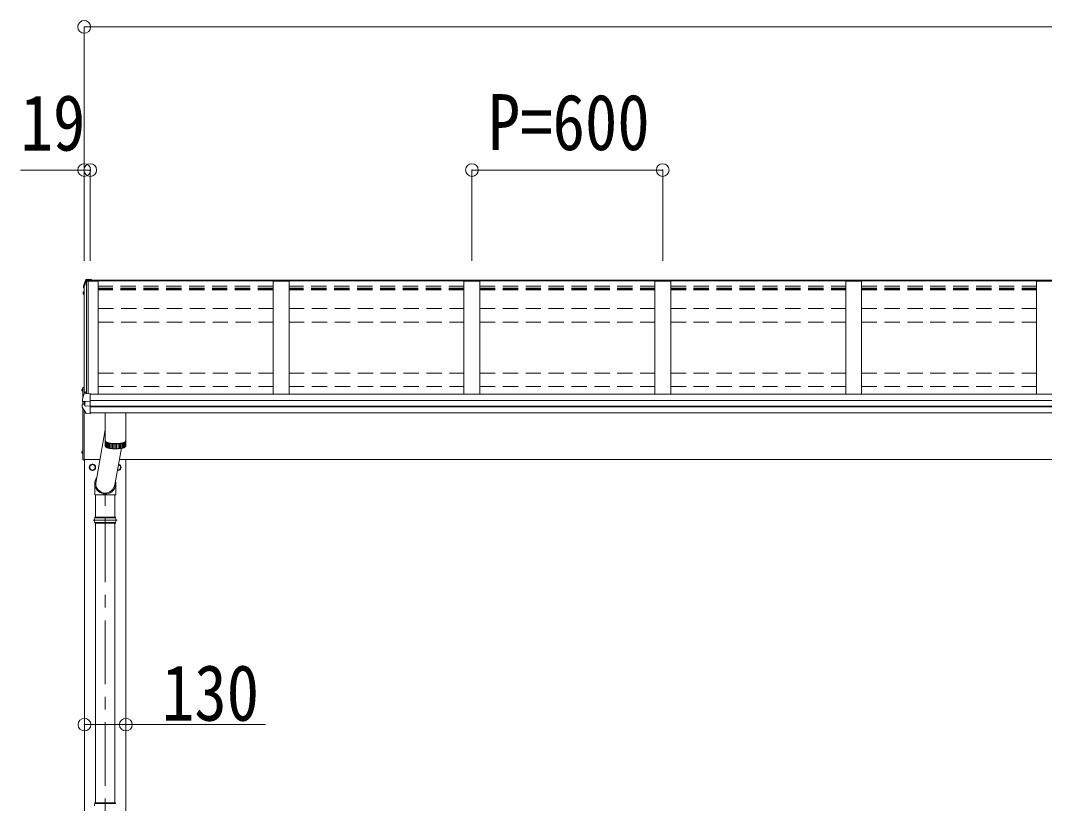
# Model space of a CAD drawing. Units: millimetres at full size; details may follow other scales. Extents: x -11243 to 11243, y -7760 to 7760.
# Drawn here: x -9225 to -6006, y -3296 to -837 of the extents above; entities that cross this region are included whole.
import ezdxf
from ezdxf.enums import TextEntityAlignment as Align

# ---------------------------------------------------------------- set-up
doc = ezdxf.new("R2010")
doc.units = ezdxf.units.MM
doc.header["$LTSCALE"] = 40
doc.header["$PDMODE"] = 32
doc.header["$PDSIZE"] = 40
doc.linetypes.add('CHAIN1', pattern=[8, 5, -1, 1, -1])
doc.linetypes.add('DASHED1', pattern=[1.8, 1.2, -0.6])
for name, color, linetype, lineweight in [('0-1_本体', 5, 'CHAIN1', 9), ('0-3_ELV2', 4, 'Continuous', 9), ('0-6_OTH_LINE', 6, 'Continuous', 9), ('0-9_OUTLINE', 7, 'Continuous', 9)]:
    doc.layers.add(name, color=color, linetype=linetype, lineweight=lineweight)
doc.styles.add('ＭＳ ゴシック', font='')
doc.styles.get('ＭＳ ゴシック').set_extended_font_data('MS Gothic')

msp = doc.modelspace()

# ---------------------------------------------------------------- linework, layer by layer
at = {"layer": '0-1_本体'}
msp.add_line((-8958.55, -5161.28), (-8958.55, -2295.37), dxfattribs=at)
at = {"layer": '0-3_ELV2'}
for p, q in [((-9027.03, -1671.44), (-9027.03, -1675.46)), ((-9024.55, -2010.48), (-9024.55, -1672.77)), ((-9017.73, -1655.39), (-9016.53, -1655.33)), ((-9017.55, -1655.38), (-9017.55, -2009.36)), ((-9016.39, -1655.12), (-9016.75, -1652.64)), ((-9016.53, -1655.33), (-9016.75, -1653.84)), ((-9002.55, -1649.41), (-9016.71, -1650.18)), ((-9005.55, -1654.51), (-9016.39, -1655.12)), ((-9016.39, -1655.12), (-9016.39, -1655.54)), ((-9016.39, -1655.5), (-9005.55, -1655.5)), ((-9011.85, -2009.08), (-9011.85, -1655.5)), ((-1805.55, -1652.27), (-9005.55, -1652.27)), ((-9005.55, -1652.27), (-9005.55, -1655.5)), ((-9005.55, -1652.27), (-9002.55, -1652.27)), ((-1805.55, -1654.49), (-9005.55, -1654.49)), ((-9005.55, -1655.61), (-8980.55, -1655.61)), ((-9002.55, -1652.27), (-9002.55, -1649.41)), ((-8980.55, -2010.47), (-8980.55, -1655.61)), ((-8430.55, -1655.65), (-8430.55, -2010.47)), ((-8380.55, -1655.65), (-8430.55, -1655.65)), ((-8380.55, -1655.65), (-8380.55, -2010.47)), ((-7830.55, -1655.65), (-7830.55, -2010.47)), ((-7780.55, -1655.65), (-7830.55, -1655.65)), ((-7780.55, -1655.65), (-7780.55, -2010.47)), ((-7230.55, -1655.65), (-7230.55, -2010.47)), ((-7180.55, -1655.65), (-7230.55, -1655.65)), ((-7180.55, -1655.65), (-7180.55, -2010.47)), ((-6630.55, -1655.65), (-6630.55, -2010.47)), ((-6580.55, -1655.65), (-6630.55, -1655.65)), ((-6580.55, -1655.65), (-6580.55, -2010.47)), ((-6030.55, -1655.65), (-6030.55, -2010.47)), ((-5980.55, -1655.65), (-6030.55, -1655.65)), ((-9027.43, -1690.38), (-9027.43, -1694.43)), ((-9027.39, -1690.05), (-9027.4, -1690.11)), ((-9024.55, -1692.8), (-9026.38, -1693.16)), ((-9025.98, -1676.73), (-9024.55, -1677.01)), ((-9024.55, -1688.79), (-9025.69, -1688.93)), ((-9025.41, -1694.49), (-9024.55, -1694.33)), ((-9024.55, -1675.13), (-9025.12, -1675.02)), ((-9024.55, -1675.48), (-9025.12, -1675.37)), ((-9029.55, -1993.59), (-9030.53, -1993.77)), ((-9029.55, -1993.59), (-9029.55, -2001.42)), ((-9029.55, -1993.59), (-9029.05, -1993.68)), ((-9029.05, -2022.49), (-9029.05, -1990.32)), ((-9027.99, -1989.33), (-9025.05, -1989.51)), ((-9025.05, -1989.51), (-9025.05, -2011.77)), ((-9024.55, -1990.51), (-9024.55, -2010.48)), ((-9029.55, -2001.42), (-9030.53, -2001.25)), ((-9030.13, -2032.17), (-9030.13, -2025.66)), ((-9029.55, -2001.42), (-9029.05, -2001.33)), ((-9005.55, -2008.78), (-9005.55, -2072.26)), ((-1805.55, -2010.47), (-9005.55, -2010.47)), ((-9030.6, -2050.72), (-9030.6, -2044.19)), ((-9022.55, -2041.81), (-9029.79, -2043.22)), ((-9029.26, -2033.16), (-9029.33, -2033.15)), ((-9029.26, -2033.16), (-9029.25, -2033.16)), ((-9029.05, -2043.07), (-9029.05, -2033.19)), ((-9029.05, -2053.58), (-9029.05, -2215.69)), ((-9022, -2034.1), (-9028.38, -2033.3)), ((-9025.05, -2033.72), (-9025.05, -2042.3)), ((-9024.55, -2033.78), (-9024.55, -2042.2)), ((-9022.55, -2034.03), (-9022.55, -2047.82)), ((-9005.55, -2034.09), (-9020.35, -2034.19)), ((-9005.55, -2047.95), (-9020.35, -2047.75)), ((-1805.55, -2030), (-9005.55, -2030)), ((-1805.55, -2030.9), (-9005.55, -2030.9)), ((-1805.55, -2048.14), (-9005.55, -2048.14)), ((-1805.55, -2050.1), (-9005.55, -2050.1)), ((-9024.55, -2060.91), (-9024.55, -2215.51)), ((-9017.93, -2071.16), (-9017.92, -2071.18)), ((-9005.55, -2072.26), (-9017.14, -2071.63)), ((-1805.55, -2069.46), (-9005.55, -2069.46)), ((-9029.55, -2189.59), (-9030.53, -2189.77)), ((-9029.55, -2197.42), (-9030.53, -2197.25)), ((-9029.55, -2189.59), (-9029.55, -2197.42)), ((-9029.55, -2189.59), (-9029.05, -2189.68)), ((-9029.55, -2197.42), (-9029.05, -2197.33)), ((-8974.69, -2215.51), (-9024.55, -2215.51)), ((-9023.55, -2215.51), (-9023.55, -4965.51)), ((-3920.55, -2215.51), (-8913.73, -2215.51)), ((-8893.55, -2215.51), (-8893.55, -4965.51)), ((-9007.15, -2240.26), (-9007.05, -2240.26)), ((-9007.15, -2240.76), (-9007.05, -2240.76))]:
    msp.add_line(p, q, dxfattribs=at)
at = {"layer": '0-3_ELV2', "linetype": 'DASHED1'}
for p, q in [((-8430.55, -1671.05), (-8980.55, -1671.05)), ((-7830.55, -1671.05), (-8380.55, -1671.05)), ((-7780.55, -1671.05), (-7230.55, -1671.05)), ((-7180.55, -1671.05), (-6630.55, -1671.05)), ((-6580.55, -1671.05), (-6030.55, -1671.05)), ((-8430.55, -1677.42), (-8980.55, -1677.42)), ((-8430.55, -1679.41), (-8980.55, -1679.41)), ((-8430.55, -1683.18), (-8980.55, -1683.18)), ((-7830.55, -1677.42), (-8380.55, -1677.42)), ((-7830.55, -1679.41), (-8380.55, -1679.41)), ((-7830.55, -1683.18), (-8380.55, -1683.18)), ((-7780.55, -1677.42), (-7230.55, -1677.42)), ((-7780.55, -1679.41), (-7230.55, -1679.41)), ((-7780.55, -1683.18), (-7230.55, -1683.18)), ((-7180.55, -1677.42), (-6630.55, -1677.42)), ((-7180.55, -1679.41), (-6630.55, -1679.41)), ((-7180.55, -1683.18), (-6630.55, -1683.18)), ((-6580.55, -1677.42), (-6030.55, -1677.42)), ((-6580.55, -1679.41), (-6030.55, -1679.41)), ((-6580.55, -1683.18), (-6030.55, -1683.18)), ((-8980.55, -1741.66), (-8430.55, -1741.66)), ((-8380.55, -1741.66), (-7830.55, -1741.66)), ((-7780.55, -1741.66), (-7230.55, -1741.66)), ((-7180.55, -1741.66), (-6630.55, -1741.66)), ((-6580.55, -1741.66), (-6030.55, -1741.66)), ((-8980.55, -1784.17), (-8430.55, -1784.17)), ((-8380.55, -1784.17), (-7830.55, -1784.17)), ((-7780.55, -1784.17), (-7230.55, -1784.17)), ((-7180.55, -1784.17), (-6630.55, -1784.17)), ((-6580.55, -1784.17), (-6030.55, -1784.17)), ((-8980.55, -1944.44), (-8430.55, -1944.44)), ((-8380.55, -1944.44), (-7830.55, -1944.44)), ((-7780.55, -1944.44), (-7230.55, -1944.44)), ((-7180.55, -1944.44), (-6630.55, -1944.44)), ((-6580.55, -1944.44), (-6030.55, -1944.44)), ((-9031.63, -1995.21), (-9029.32, -1996.36)), ((-8980.55, -1986.96), (-8430.55, -1986.96)), ((-8380.55, -1986.96), (-7830.55, -1986.96)), ((-7780.55, -1986.96), (-7230.55, -1986.96)), ((-7180.55, -1986.96), (-6630.55, -1986.96)), ((-6580.55, -1986.96), (-6030.55, -1986.96)), ((-9031.63, -1999.81), (-9029.32, -1998.65)), ((-9029.32, -1996.36), (-9028.71, -1997.51)), ((-9029.32, -1998.65), (-9028.71, -1997.51)), ((-9031.63, -2191.21), (-9029.32, -2192.36)), ((-9031.63, -2195.81), (-9029.32, -2194.65)), ((-9029.32, -2192.36), (-9028.71, -2193.51)), ((-9029.32, -2194.65), (-9028.71, -2193.51))]:
    msp.add_line(p, q, dxfattribs=at)
at = {"layer": '0-3_ELV2'}
for points in [[(-9027.02, -1671.28), (-9027.03, -1671.39), (-9027.03, -1671.44)], [(-9019.36, -1651.39), (-9023.6, -1662), (-9026.95, -1670.95), (-9027.02, -1671.22), (-9027.02, -1671.28)], [(-9019.36, -1654.96), (-9020.36, -1657.45), (-9021.34, -1659.95), (-9022.31, -1662.45), (-9023.27, -1664.95), (-9024.21, -1667.46), (-9025.14, -1669.98), (-9026.05, -1672.5), (-9026.95, -1675.03)], [(-9002.55, -1651.84), (-9016.75, -1652.64), (-9016.75, -1653.84), (-9017.87, -1653.9)], [(-9016.45, -1655.54), (-9016.53, -1654.98), (-9016.53, -1655.33)], [(-9027.4, -1690.07), (-9027.42, -1690.24), (-9027.43, -1690.38)], [(-9027.26, -1695.07), (-9025.79, -1697.62), (-9024.55, -1699.74)], [(-9030.07, -2025.33), (-9030.12, -2025.54), (-9030.13, -2025.66)], [(-9022.19, -2004.53), (-9023.23, -2007.11), (-9024.25, -2009.69), (-9025.26, -2012.29), (-9026.25, -2014.89), (-9027.23, -2017.49), (-9028.19, -2020.1), (-9029.14, -2022.71), (-9030.07, -2025.33)], [(-9005.55, -2008.78), (-9019.55, -2009.46), (-9019.55, -2003.81), (-9021.32, -2003.9)], [(-9026.78, -2033.39), (-9028.02, -2033.34), (-9029.25, -2033.16)], [(-9025.05, -2060.11), (-9025.05, -2216.51), (-9027.99, -2216.68)], [(-9025.05, -2060.11), (-9025.05, -2215.51), (-9024.55, -2215.51)], [(-9022, -2034.1), (-9021.75, -2034.12), (-9021.61, -2034.14)], [(-8916.66, -2231.79), (-8910.05, -2235.6), (-8910.05, -2245.41), (-8918.55, -2250.32), (-8919.85, -2249.57)]]:
    msp.add_lwpolyline(points, dxfattribs=at)
msp.add_lwpolyline([(-8998.55, -2230.69), (-8990.05, -2235.6), (-8990.05, -2245.41), (-8998.55, -2250.32), (-9007.05, -2245.41), (-9007.05, -2235.6)], close=True, dxfattribs=at)
for radius in [10, 8.5]:
    msp.add_circle((-8998.55, -2240.51), radius, dxfattribs=at)
for centre, radius, start, end in [((-8555.62, -1841.95), 498.52, 158.04646, 160.43093), ((-9017.78, -1655.6), 1.7, 92.9577, 157.99775), ((-9017.13, -1652.77), 2.62, 80.76, 148.16555), ((-9017.71, -1655.69), 0.3, 92.95769, 158.00506), ((-9026.13, -1694.43), 1.3, 100.8784, 209.72862), ((-9026.13, -1690.34), 1.3, 99.76805, 169.97457), ((-9025.73, -1675.46), 1.3, 160.55137, 259.11062), ((-9025.68, -1691.26), 2.32, 92.65141, 119.69627), ((-9025.35, -1694.79), 0.299, 100.87832, 209.80871), ((-8592.79, -1446.18), 499.04, 209.85327, 210.09589), ((-8592.79, -1446.52), 499.04, 209.85327, 210.09589), ((-9025.06, -1675.08), 0.299, 160.48478, 259.11069), ((-9025.06, -1674.73), 0.3, 212.93591, 259.04607), ((-9025.55, -1997.51), 6.5, 149.36409, 210.63591), ((-9030.37, -1994.65), 0.9, 100, 149.36409), ((-9028.05, -1990.32), 1, 86.5, 180), ((-9030.37, -2000.36), 0.9, 210.63591, 260), ((-9021.27, -2004.9), 1, 92.95955, 157.94622), ((-9029.6, -2044.2), 0.998, 100.914, 179.94879), ((-9029.6, -2050.72), 1, 180, 210.67851), ((-8635.65, -1817.02), 459.05, 210.67556, 213.61643), ((-9029.13, -2032.17), 1, 180, 258.54639), ((-9022.9, -2031.47), 16.37, 271.41275, 274.51688), ((-9017.09, -2070.63), 1, 213.61937, 266.89265), ((-9025.55, -2193.51), 6.5, 149.36409, 210.63591), ((-9030.37, -2190.65), 0.9, 100, 149.36409), ((-9030.37, -2196.36), 0.9, 210.63591, 260), ((-9028.05, -2215.69), 1, 180, 273.5), ((-8998.55, -2240.51), 8.6, 171.25399, 178.33419), ((-8998.55, -2240.51), 8.6, 181.66581, 188.74601), ((-8998.55, -2240.51), 8.6, 111.25399, 128.74601), ((-8998.55, -2240.51), 8.6, 231.25399, 248.74601), ((-8998.55, -2240.51), 8.6, 51.25399, 68.74601), ((-8998.55, -2240.51), 8.6, 291.25399, 308.74601), ((-8998.55, -2240.51), 8.6, 351.25399, 8.74601), ((-8918.55, -2240.51), 10, 261.70038, 77.9371), ((-8918.55, -2240.51), 8.5, 262.03259, 77.60489), ((-8918.55, -2240.51), 8.6, 51.25399, 68.74601), ((-8918.55, -2240.51), 8.6, 291.25399, 308.74601), ((-8918.55, -2240.51), 8.6, 351.25399, 8.74601)]:
    msp.add_arc(centre, radius, start, end, dxfattribs=at)
for centre, major_axis, ratio, start_param, end_param in [((-9021.55, -2047.63), (1, 0.195), 0.067217, 3.1284981, 3.4826308), ((-9021.71, -2026.58), (-9.96, 2.12), 0.734427, 1.7356015, 1.8609052), ((-9021.71, -2055.35), (9.97, 1.96), 0.736539, 1.29146, 1.4167637)]:
    msp.add_ellipse(centre, major_axis=major_axis, ratio=ratio, start_param=start_param, end_param=end_param, dxfattribs=at)
at = {"layer": '0-6_OTH_LINE'}
for p, q in [((-9024.55, -856.81), (-9024.55, -1592.27)), ((-9024.55, -856.81), (-1786.55, -856.81)), ((-9024.55, -1306.81), (-9224.77, -1306.81)), ((-9024.55, -1306.81), (-9024.55, -1592.27)), ((-9005.55, -1306.81), (-9024.55, -1306.81)), ((-9005.55, -1306.81), (-9005.55, -1592.27)), ((-7805.55, -1306.81), (-7805.55, -1592.27)), ((-7805.55, -1306.81), (-7205.55, -1306.81)), ((-7205.55, -1306.81), (-7205.55, -1592.27)), ((-9023.55, -3048.65), (-8893.55, -3048.65))]:
    msp.add_line(p, q, dxfattribs=at)
at = {"layer": '0-6_OTH_LINE', "lineweight": 18}
msp.add_line((-8893.55, -3048.65), (-8454.35, -3048.65), dxfattribs=at)
at = {"layer": '0-6_OTH_LINE'}
for p in [(-9024.55, -856.81), (-9024.55, -1306.81), (-9005.55, -1306.81), (-7805.55, -1306.81), (-7205.55, -1306.81), (-9023.55, -3048.65), (-8893.55, -3048.65)]:
    msp.add_point(p, dxfattribs=at)
at = {"layer": '0-9_OUTLINE'}
for p, q in [((-8958.05, -2069.46), (-8958.05, -2173.99)), ((-8894.05, -2069.46), (-8894.05, -2173.99)), ((-8958.05, -2122.87), (-8988.08, -2290.07)), ((-8956.7, -2160.91), (-8956.7, -2176.37)), ((-8955.17, -2161.96), (-8955.17, -2177.42)), ((-8953.08, -2162.97), (-8953.08, -2178.42)), ((-8950.45, -2163.89), (-8950.45, -2179.34)), ((-8947.35, -2164.71), (-8947.35, -2180.17)), ((-8943.83, -2165.41), (-8943.83, -2180.87)), ((-8939.97, -2165.99), (-8939.97, -2181.44)), ((-8935.83, -2166.42), (-8935.83, -2181.87)), ((-8931.5, -2166.69), (-8931.5, -2182.14)), ((-8907.49, -2180.73), (-8929.03, -2300.68)), ((-8927.06, -2166.81), (-8927.06, -2182.26)), ((-8922.6, -2166.76), (-8922.6, -2182.22)), ((-8918.2, -2166.56), (-8918.2, -2182.01)), ((-8913.95, -2166.2), (-8913.95, -2181.65)), ((-8909.94, -2165.69), (-8909.94, -2181.14)), ((-8906.24, -2180.49), (-8906.24, -2165.03)), ((-8902.92, -2179.71), (-8902.92, -2164.26)), ((-8900.05, -2163.36), (-8900.05, -2178.81)), ((-8897.69, -2177.82), (-8897.69, -2162.36)), ((-8895.87, -2161.27), (-8895.87, -2176.73)), ((-8894.64, -2175.54), (-8894.64, -2160.09)), ((-8991.16, -2295.28), (-8991.16, -2326.45)), ((-8925.17, -2294.86), (-8925.17, -2326.45)), ((-8991.16, -2326.45), (-8925.17, -2326.45)), ((-8988.55, -2326.45), (-8988.55, -2397.45)), ((-8928.55, -2326.45), (-8928.55, -2397.45)), ((-8920.55, -2406.45), (-8996.55, -2406.45)), ((-8925.95, -2399.45), (-8991.16, -2399.45)), ((-8925.95, -2413.45), (-8991.16, -2413.45)), ((-8926.55, -2397.45), (-8990.55, -2397.45)), ((-8990.55, -2397.45), (-8990.55, -2399.45)), ((-8990.55, -2413.45), (-8990.55, -2415.45)), ((-8926.55, -2397.45), (-8926.55, -2399.45)), ((-8926.55, -2413.45), (-8926.55, -2415.45)), ((-8926.55, -2415.45), (-8990.55, -2415.45)), ((-8988.55, -2415.45), (-8988.55, -3294.48)), ((-8928.55, -2415.45), (-8928.55, -3294.48)), ((-8925.95, -3296.48), (-8991.16, -3296.48)), ((-8926.55, -3294.48), (-8990.55, -3294.48)), ((-8990.55, -3294.48), (-8990.55, -3296.48)), ((-8926.55, -3294.48), (-8926.55, -3296.48))]:
    msp.add_line(p, q, dxfattribs=at)
for points in [[(-8926.05, -2165.85), (-8928.21, -2165.83), (-8930.37, -2165.77), (-8932.5, -2165.68), (-8934.6, -2165.55), (-8936.66, -2165.38), (-8938.67, -2165.18), (-8940.63, -2164.94), (-8942.52, -2164.67), (-8944.33, -2164.37), (-8946.07, -2164.03), (-8947.71, -2163.67), (-8949.25, -2163.27), (-8950.68, -2162.86), (-8952.01, -2162.41), (-8953.21, -2161.95), (-8954.29, -2161.46), (-8955.24, -2160.96), (-8956.06, -2160.44), (-8956.74, -2159.91), (-8957.29, -2159.37), (-8957.69, -2158.82), (-8957.94, -2158.27), (-8958.05, -2157.71), (-8958.05, -2157.57)], [(-8926.05, -2166.82), (-8928.21, -2166.8), (-8930.37, -2166.74), (-8932.5, -2166.65), (-8934.6, -2166.52), (-8936.66, -2166.35), (-8938.67, -2166.14), (-8940.63, -2165.91), (-8942.52, -2165.64), (-8944.33, -2165.33), (-8946.07, -2165), (-8947.71, -2164.63), (-8949.25, -2164.24), (-8950.68, -2163.82), (-8952.01, -2163.38), (-8953.21, -2162.91), (-8954.29, -2162.43), (-8955.24, -2161.93), (-8956.06, -2161.41), (-8956.74, -2160.88), (-8957.29, -2160.34), (-8957.69, -2159.79), (-8957.94, -2159.23), (-8958.05, -2158.67), (-8958.01, -2158.11), (-8958, -2158.05)], [(-8926.05, -2182.27), (-8928.21, -2182.25), (-8930.37, -2182.19), (-8932.5, -2182.1), (-8934.6, -2181.97), (-8936.66, -2181.8), (-8938.67, -2181.6), (-8940.63, -2181.36), (-8942.52, -2181.09), (-8944.33, -2180.79), (-8946.07, -2180.45), (-8947.71, -2180.09), (-8949.25, -2179.69), (-8950.68, -2179.28), (-8952.01, -2178.83), (-8953.21, -2178.37), (-8954.29, -2177.88), (-8955.24, -2177.38), (-8956.06, -2176.86), (-8956.74, -2176.33), (-8957.29, -2175.79), (-8957.69, -2175.24), (-8957.94, -2174.69), (-8958.05, -2174.13), (-8958.05, -2173.99)], [(-8926.05, -2166.56), (-8928.17, -2166.54), (-8930.28, -2166.48), (-8932.36, -2166.39), (-8934.42, -2166.26), (-8936.44, -2166.09), (-8938.4, -2165.89), (-8940.32, -2165.66), (-8942.16, -2165.39), (-8943.93, -2165.09), (-8945.62, -2164.76), (-8947.21, -2164.4), (-8948.71, -2164.01), (-8950.1, -2163.6), (-8951.38, -2163.16), (-8952.54, -2162.7), (-8953.58, -2162.22), (-8954.49, -2161.73), (-8955.26, -2161.22), (-8955.9, -2160.7), (-8956.35, -2160.24)], [(-8894.05, -2157.57), (-8894.06, -2157.71), (-8894.17, -2158.27), (-8894.42, -2158.82), (-8894.82, -2159.37), (-8895.36, -2159.91), (-8896.05, -2160.44), (-8896.87, -2160.96), (-8897.82, -2161.46), (-8898.9, -2161.95), (-8900.1, -2162.41), (-8901.43, -2162.86), (-8902.86, -2163.27), (-8904.4, -2163.67), (-8906.04, -2164.03), (-8907.77, -2164.37), (-8909.59, -2164.67), (-8911.48, -2164.94), (-8913.44, -2165.18), (-8915.45, -2165.38), (-8917.51, -2165.55), (-8919.61, -2165.68), (-8921.74, -2165.77), (-8923.89, -2165.83), (-8926.05, -2165.85)], [(-8894.11, -2158.05), (-8894.1, -2158.11), (-8894.06, -2158.67), (-8894.17, -2159.23), (-8894.42, -2159.79), (-8894.82, -2160.34), (-8895.36, -2160.88), (-8896.05, -2161.41), (-8896.87, -2161.93), (-8897.82, -2162.43), (-8898.9, -2162.91), (-8900.1, -2163.38), (-8901.43, -2163.82), (-8902.86, -2164.24), (-8904.4, -2164.63), (-8906.04, -2165), (-8907.77, -2165.33), (-8909.59, -2165.64), (-8911.48, -2165.91), (-8913.44, -2166.14), (-8915.45, -2166.35), (-8917.51, -2166.52), (-8919.61, -2166.65), (-8921.74, -2166.74), (-8923.89, -2166.8), (-8926.05, -2166.82)], [(-8895.76, -2160.24), (-8896.2, -2160.7), (-8896.84, -2161.22), (-8897.62, -2161.73), (-8898.53, -2162.22), (-8899.57, -2162.7), (-8900.73, -2163.16), (-8902.01, -2163.6), (-8903.4, -2164.01), (-8904.9, -2164.4), (-8906.49, -2164.76), (-8908.18, -2165.09), (-8909.95, -2165.39), (-8911.79, -2165.66), (-8913.7, -2165.89), (-8915.67, -2166.09), (-8917.69, -2166.26), (-8919.75, -2166.39), (-8921.83, -2166.48), (-8923.94, -2166.54), (-8926.05, -2166.56)], [(-8894.05, -2173.99), (-8894.06, -2174.13), (-8894.17, -2174.69), (-8894.42, -2175.24), (-8894.82, -2175.79), (-8895.36, -2176.33), (-8896.05, -2176.86), (-8896.87, -2177.38), (-8897.82, -2177.88), (-8898.9, -2178.37), (-8900.1, -2178.83), (-8901.43, -2179.28), (-8902.86, -2179.69), (-8904.4, -2180.09), (-8906.04, -2180.45), (-8907.77, -2180.79), (-8909.59, -2181.09), (-8911.48, -2181.36), (-8913.44, -2181.6), (-8915.45, -2181.8), (-8917.51, -2181.97), (-8919.61, -2182.1), (-8921.74, -2182.19), (-8923.89, -2182.25), (-8926.05, -2182.27)]]:
    msp.add_lwpolyline(points, dxfattribs=at)
for centre, start, end in [((-8964.3, -2406.45), 165.38917, 180), ((-8964.3, -2406.45), 180, 194.61083), ((-8952.8, -2406.45), 345.38921, 14.61081), ((-8964.3, -3303.48), 165.38917, 180)]:
    msp.add_arc(centre, 27.75, start, end, dxfattribs=at)
for centre, major_axis, ratio, start_param, end_param in [((-8958.17, -2291.77), (33, -3.09), 0.972144, 2.6034367, 6.6213062), ((-8958.23, -2291.76), (29.65, -2.78), 0.991517, 3.1388818, 6.2831853)]:
    msp.add_ellipse(centre, major_axis=major_axis, ratio=ratio, start_param=start_param, end_param=end_param, dxfattribs=at)

# ---------------------------------------------------------------- texts
at = {"layer": '0-6_OTH_LINE', "color": 7, "style": 'ＭＳ ゴシック', "width": 0.85}
for s, p in [('19', (-9224.45, -1298.39)), ('P=600', (-7755.55, -1296.81)), ('130', (-8780.06, -3089.22))]:
    msp.add_text(s, height=176, dxfattribs=at).set_placement(p, align=Align.BOTTOM_LEFT)

doc.saveas('drawing.dxf')
